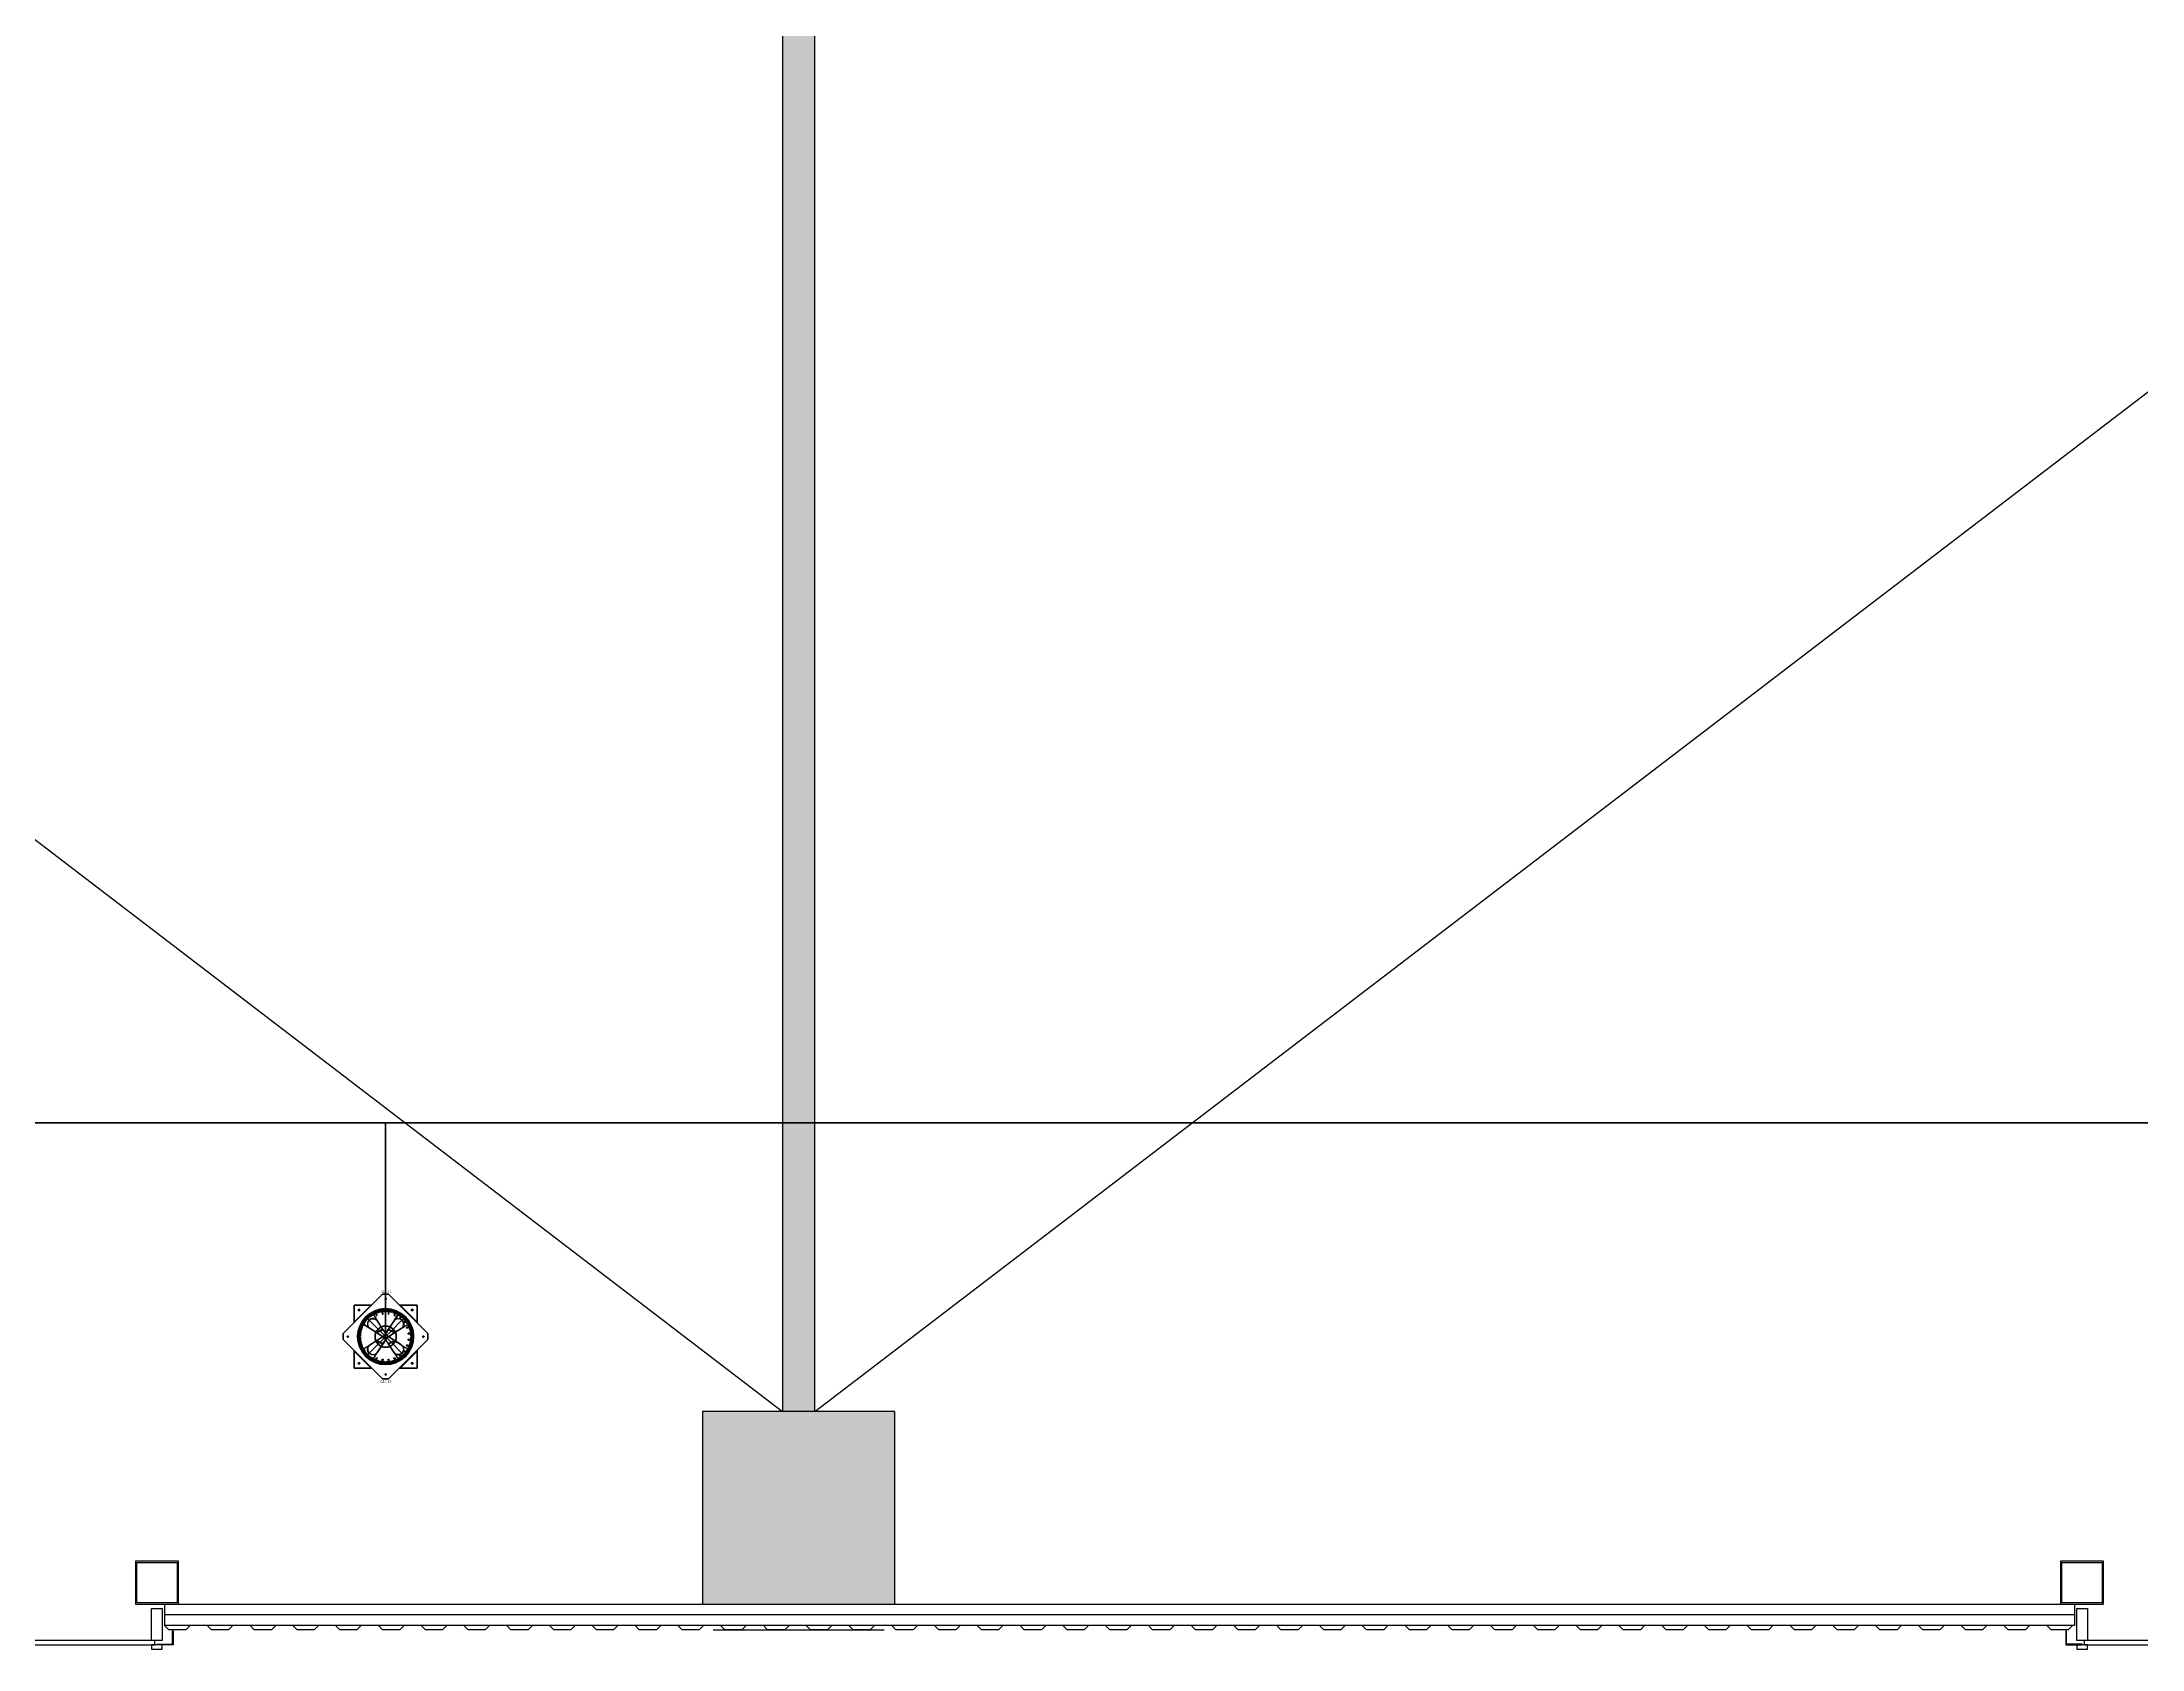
# Model space of a CAD drawing. Header units: centimetres. Extents: x 28733 to 98303, y -2883 to 8555.
# Drawn here: x 94287 to 95269, y 1498 to 2249 of the extents above; entities that cross this region are included whole.
import ezdxf
from ezdxf.enums import TextEntityAlignment as Align

# ---------------------------------------------------------------- set-up
doc = ezdxf.new("R2010")
doc.units = ezdxf.units.CM
doc.header["$LTSCALE"] = 100
for name, color, linetype in [('A-ELEV-03', 251, 'Continuous'), ('A-ELEV-04', 250, 'Continuous'), ('A-GLAZ-FRME', 12, 'Continuous'), ('A-GLAZ-FULL', 130, 'Continuous'), ('A-WALL', 134, 'Continuous'), ('A-WALL-HTCH', 8, 'Continuous'), ('A-WALL-INSL', 249, 'Continuous'), ('A-WALL-SNWPNL', 200, 'Continuous'), ('A-WALL-STEL', 202, 'Continuous'), ('GEB-KONTUR-A', 5, 'Continuous'), ('S-CONC', 5, 'Continuous'), ('S-HTCH', 8, 'Continuous'), ('S-STEL', 3, 'Continuous')]:
    doc.layers.add(name, color=color, linetype=linetype)
doc.layers.add('Arbeitspunkt(DIN)', color=7, linetype='Continuous', lineweight=25)
for name, color, linetype, lineweight, true_color in [('GEB-ART-NR', 1, 'Continuous', 18, 0xff0000), ('GEB-BEZUG', 2, 'Continuous', 50, 0xffff00), ('GEB-TEXT', 5, 'Continuous', 18, 0x0000ff)]:
    doc.layers.add(name, color=color, linetype=linetype, lineweight=lineweight, true_color=true_color)
doc.styles.get("Standard").update_dxf_attribs({"font": 'act_simplex.shx', "width": 0.8, "height": 18})
doc.linetypes.add('BATTING', pattern='A,0.00254,-2.54,[134,ltypeshp.shx,S=2.54,R=0,X=-2.54,Y=0],-5.08,[134,ltypeshp.shx,S=2.54,R=180,X=2.54,Y=0],-2.54', length=10.16254)

# ---------------------------------------------------------------- blocks, each defined once
blk = doc.blocks.new('*U65')
at = {"layer": 'A-WALL-SNWPNL'}
blk.add_lwpolyline([(50, 1), (42, 1), (40, -1), (32, -1), (30, 1), (22, 1), (20, -1), (12, -1), (10, 1), (2, 1), (0, -1), (-8, -1), (-10, 1), (-18, 1), (-20, -1), (-28, -1), (-30, 1), (-38, 1), (-40, -1), (-48, -1), (-50, 1)], dxfattribs=at)
blk = doc.blocks.new('*U66')
at = {"layer": 'A-WALL-STEL', "color": 0, "linetype": 'ByBlock', "lineweight": -2, "transparency": 16777216}
for p in [(0, 0), (100, 0), (200, 0), (300, 0), (400, 0), (500, 0), (600, 0), (700, 0)]:
    blk.add_blockref('*U65', p, dxfattribs=at)
blk = doc.blocks.new('Einfügepunkt')
at = {"layer": 'GEB-BEZUG'}
for p, q in [((-0.7, -0.7), (0.7, 0.7)), ((-0.7, 0.7), (0.7, -0.7))]:
    blk.add_line(p, q, dxfattribs=at)
blk = doc.blocks.new('098')
at = {"layer": 'Arbeitspunkt(DIN)', "ltscale": 25}
for q in [(-2.5, 0), (0, 2.5), (2.5, 0), (0, -2.5)]:
    blk.add_line((0, 0), q, dxfattribs=at)
at = {"layer": 'GEB-KONTUR-A', "ltscale": 25}
for p, q in [((-14.1, 198), (-198, 14.1)), ((-14.1, 198), (14.1, 198)), ((198, 14.1), (14.1, 198)), ((-147.5, 67.5), (-67.5, 147.5)), ((-147.5, 147.5), (-147.5, 67.5)), ((-67.5, 147.5), (-147.5, 147.5)), ((-64.6, 147.5), (-67.5, 147.5)), ((-65.4, 113.3), (-66.1, 110.8)), ((-66.1, 110.8), (-61.7, 103.3)), ((-65.4, 113.3), (-61.1, 105.8)), ((-62.9, 112.6), (-65.4, 113.3)), ((-62.9, 112.6), (-58.6, 105.1)), ((-61.7, 103.3), (-61.1, 105.8)), ((-60.6, 101.3), (-61.7, 103.3)), ((-61.1, 105.8), (-58.6, 105.1)), ((-58.6, 105.1), (-57.4, 103.1)), ((-57.4, 103.1), (-40.7, 77.2)), ((-46.8, 108.3), (-42.4, 97.6)), ((-39, 99), (-43.5, 109.7)), ((-42.4, 97.6), (-39, 99)), ((-33.9, 126.3), (-35.1, 124.1)), ((-35.1, 124.1), (-33.2, 117)), ((-31.6, 125.1), (-33.9, 126.3)), ((-33.9, 126.3), (-31.9, 119.2)), ((-33.2, 117), (-31.9, 119.2)), ((-32.3, 113.5), (-33.2, 117)), ((-31.9, 119.2), (-29.7, 117.9)), ((-31.6, 125.1), (-29.7, 117.9)), ((-29.7, 117.9), (-28.8, 114.4)), ((-17.2, 116.7), (-15.7, 105.2)), ((-15.7, 105.2), (-12.1, 105.7)), ((-12.1, 105.7), (-13.6, 117.2)), ((0, 130.8), (-1.8, 129)), ((-1.8, 129), (-1.8, 121.6)), ((-1.8, 121.6), (0, 123.4)), ((-1.8, 118), (-1.8, 121.6)), ((1.8, 129), (0, 130.8)), ((0, 130.8), (0, 123.4)), ((0, 123.4), (1.8, 121.6)), ((1.8, 129), (1.8, 121.6)), ((1.8, 121.6), (1.8, 118)), ((13.6, 117.2), (12.1, 105.7)), ((12.1, 105.7), (15.7, 105.2)), ((15.7, 105.2), (17.2, 116.7)), ((28.8, 114.4), (29.7, 117.9)), ((31.6, 125.1), (29.7, 117.9)), ((29.7, 117.9), (31.9, 119.2)), ((33.9, 126.3), (31.6, 125.1)), ((33.9, 126.3), (31.9, 119.2)), ((31.9, 119.2), (33.2, 117)), ((33.2, 117), (32.3, 113.5)), ((35.1, 124.1), (33.2, 117)), ((35.1, 124.1), (33.9, 126.3)), ((43.5, 109.7), (39, 99)), ((39, 99), (42.4, 97.6)), ((42.4, 97.6), (46.8, 108.3)), ((57.4, 103.1), (59.2, 106.2)), ((62.9, 112.6), (59.2, 106.2)), ((59.2, 106.2), (61.7, 106.9)), ((62.4, 104.4), (60.6, 101.3)), ((65.4, 113.3), (61.7, 106.9)), ((61.7, 106.9), (62.4, 104.4)), ((66.1, 110.8), (62.4, 104.4)), ((65.4, 113.3), (62.9, 112.6)), ((67.5, 147.5), (64.6, 147.5)), ((66.1, 110.8), (65.4, 113.3)), ((67.5, 147.5), (147.5, 67.5)), ((147.5, 147.5), (67.5, 147.5)), ((147.5, 67.5), (147.5, 147.5)), ((-198, -14.1), (-198, 14.1)), ((-147.5, 67.5), (-147.5, 64.6)), ((-129, 1.8), (-130.8, 0)), ((-130.8, 0), (-123.4, 0)), ((-130.8, 0), (-129, -1.8)), ((-129, 1.8), (-121.6, 1.8)), ((-124.1, 35.1), (-126.3, 33.9)), ((-126.3, 33.9), (-119.2, 31.9)), ((-126.3, 33.9), (-125.1, 31.6)), ((-125.1, 31.6), (-117.9, 29.7)), ((-124.1, 35.1), (-117, 33.2)), ((-121.6, 1.8), (-123.4, 0)), ((-123.4, 0), (-121.6, -1.8)), ((-118, 1.8), (-121.6, 1.8)), ((-117.5, 10.6), (-119.5, 10.6)), ((-117, 33.2), (-119.2, 31.9)), ((-119.2, 31.9), (-117.9, 29.7)), ((-117, 15), (-119.1, 15)), ((-117.9, 29.7), (-114.4, 28.8)), ((-117.9, 22.2), (-115.9, 22.2)), ((-113.5, 32.3), (-117, 33.2)), ((-110.8, 66.1), (-113.3, 65.4)), ((-113.3, 65.4), (-105.8, 61.1)), ((-113.3, 65.4), (-112.6, 62.9)), ((-112.6, 62.9), (-105.2, 58.6)), ((-110.8, 66.1), (-103.3, 61.7)), ((-105.8, 61.1), (-103.3, 61.7)), ((-105.4, 59.7), (-105.8, 61.1)), ((-102.7, 58.1), (-105.4, 59.7)), ((-105.4, 59.7), (-105.2, 58.6)), ((-105.2, 58.6), (-103.1, 57.4)), ((-103.3, 61.7), (-101.3, 60.6)), ((-103.1, 57.4), (-102.7, 58.1)), ((-103.1, 57.4), (-77.2, 40.7)), ((-79.3, 43), (-102.7, 58.1)), ((-89.9, 92.5), (-92.5, 92.5)), ((-92.5, 92.5), (-86.2, 86.2)), ((-92.5, 92.5), (-92.5, 89.9)), ((-92.5, 89.9), (-86.2, 83.7)), ((-89.9, 92.5), (-83.7, 86.2)), ((-86.2, 86.2), (-83.7, 86.2)), ((-86.2, 86.2), (-77.4, 77.4)), ((-86.2, 83.7), (-86.2, 86.2)), ((-84.7, 82.2), (-86.2, 83.7)), ((-83.7, 86.2), (-82.2, 84.7)), ((-72.9, 37.9), (-77.2, 40.7)), ((-76.5, 76.5), (-27.4, 27.4)), ((-72.9, 37.9), (-43.4, 18.8)), ((-42.7, 19.3), (-72.5, 38.6)), ((-43.4, 18.8), (-42.7, 19.3)), ((-43.4, 18.8), (-41.6, 17.6)), ((-42, 18.7), (-43.4, 18.8)), ((-27.4, 27.4), (-42.7, 19.3)), ((-42.7, 19.3), (-42, 18.7)), ((-42, 18.7), (-26.8, 26.8)), ((-41.6, 17.6), (-41.5, 18.4)), ((-40.7, 18), (-41.6, 17.6)), ((-41.6, 17.6), (-5.7, -5.7)), ((-26.4, 26.4), (-41.5, 18.4)), ((-41.5, 18.4), (-40.7, 18)), ((-40.7, 77.2), (-37.9, 72.9)), ((-40.7, 18), (-25.8, 25.8)), ((-5.1, -5.1), (-40.7, 18)), ((-38.6, 72.5), (-14, 34.5)), ((-13.3, 34.9), (-37.9, 72.9)), ((-14, 34.5), (-27.4, 27.4)), ((-27.4, 27.4), (-26.8, 26.8)), ((-27.4, 27.4), (-27.4, 27.4)), ((-26.8, 26.8), (-13.5, 33.8)), ((-13.3, 33.4), (-26.4, 26.4)), ((-26.4, 26.4), (-25.8, 25.8)), ((-25.8, 25.8), (-12.8, 32.7)), ((-25.8, 25.8), (-25.8, 25.8)), ((-25.8, 25.8), (0, 0)), ((-14, 34.5), (-13.3, 34.9)), ((-13.5, 33.8), (-14, 34.5)), ((-13.3, 34.9), (-13.5, 33.8)), ((-12.1, 33.1), (-13.3, 34.9)), ((-13.3, 33.4), (-12.1, 33.1)), ((-12.8, 32.7), (-13.3, 33.4)), ((-12.1, 33.1), (-12.8, 32.7)), ((-12.8, 32.7), (5.1, 5.1)), ((5.7, 5.7), (-12.1, 33.1)), ((0, 0), (-5.1, -5.1)), ((5.1, 5.1), (0, 0)), ((0, 0), (25.8, -25.8)), ((5.7, 5.7), (5.1, 5.1)), ((5.1, 5.1), (40.7, -18)), ((41.6, -17.6), (5.7, 5.7)), ((70.4, 94.7), (63.3, 85.5)), ((63.3, 85.5), (66.2, 83.3)), ((66.2, 83.3), (73.3, 92.5)), ((82.2, 84.7), (84.7, 87.3)), ((92.5, 73.3), (83.3, 66.2)), ((83.3, 66.2), (85.5, 63.3)), ((89.9, 92.5), (84.7, 87.3)), ((84.7, 87.3), (87.3, 87.3)), ((87.3, 84.7), (84.7, 82.2)), ((85.5, 63.3), (94.7, 70.4)), ((92.5, 92.5), (87.3, 87.3)), ((92.5, 89.9), (87.3, 84.7)), ((87.3, 87.3), (87.3, 84.7)), ((92.5, 92.5), (89.9, 92.5)), ((92.5, 89.9), (92.5, 92.5)), ((108.3, 46.8), (97.6, 42.4)), ((97.6, 42.4), (99, 39)), ((99, 39), (109.7, 43.5)), ((101.3, 60.6), (104.4, 62.4)), ((106.2, 59.2), (103.1, 57.4)), ((110.8, 66.1), (104.4, 62.4)), ((104.4, 62.4), (106.9, 61.7)), ((116.7, 17.2), (105.2, 15.7)), ((105.2, 15.7), (105.7, 12.1)), ((105.7, 12.1), (117.2, 13.6)), ((112.6, 62.9), (106.2, 59.2)), ((106.9, 61.7), (106.2, 59.2)), ((113.3, 65.4), (106.9, 61.7)), ((113.3, 65.4), (110.8, 66.1)), ((112.6, 62.9), (113.3, 65.4)), ((113.5, 32.3), (117, 33.2)), ((117.9, 29.7), (114.4, 28.8)), ((115.9, 22.2), (117.9, 22.2)), ((124.1, 35.1), (117, 33.2)), ((117, 33.2), (119.2, 31.9)), ((117, 15), (119.1, 15)), ((119.5, 10.6), (117.5, 10.6)), ((119.2, 31.9), (117.9, 29.7)), ((125.1, 31.6), (117.9, 29.7)), ((118, 1.8), (121.6, 1.8)), ((126.3, 33.9), (119.2, 31.9)), ((129, 1.8), (121.6, 1.8)), ((121.6, 1.8), (123.4, 0)), ((123.4, 0), (121.6, -1.8)), ((130.8, 0), (123.4, 0)), ((126.3, 33.9), (124.1, 35.1)), ((125.1, 31.6), (126.3, 33.9)), ((130.8, 0), (129, 1.8)), ((129, -1.8), (130.8, 0)), ((147.5, 64.6), (147.5, 67.5)), ((198, 14.1), (198, -14.1)), ((-198, -14.1), (-14.1, -198)), ((-147.5, -64.6), (-147.5, -67.5)), ((-67.5, -147.5), (-147.5, -67.5)), ((-147.5, -67.5), (-147.5, -147.5)), ((-129, -1.8), (-121.6, -1.8)), ((-125.1, -31.6), (-126.3, -33.9)), ((-126.3, -33.9), (-119.2, -31.9)), ((-126.3, -33.9), (-124.1, -35.1)), ((-125.1, -31.6), (-117.9, -29.7)), ((-124.1, -35.1), (-117, -33.2)), ((-121.6, -1.8), (-118, -1.8)), ((-119.5, -10.6), (-117.5, -10.6)), ((-117.9, -29.7), (-119.2, -31.9)), ((-119.2, -31.9), (-117, -33.2)), ((-117, -15), (-119.1, -15)), ((-115.9, -22.2), (-117.9, -22.2)), ((-114.4, -28.8), (-117.9, -29.7)), ((-117, -33.2), (-113.5, -32.3)), ((-113.3, -65.4), (-106.9, -61.7)), ((-112.6, -62.9), (-113.3, -65.4)), ((-113.3, -65.4), (-110.8, -66.1)), ((-112.6, -62.9), (-106.2, -59.2)), ((-110.8, -66.1), (-104.4, -62.4)), ((-106.2, -59.2), (-106.9, -61.7)), ((-106.9, -61.7), (-104.4, -62.4)), ((-103.1, -57.4), (-106.2, -59.2)), ((-104.4, -62.4), (-101.3, -60.6)), ((-92.5, -89.9), (-87.3, -84.7)), ((-92.5, -92.5), (-87.3, -87.3)), ((-92.5, -89.9), (-92.5, -92.5)), ((-92.5, -92.5), (-89.9, -92.5)), ((-89.9, -92.5), (-84.7, -87.3)), ((-84.7, -82.2), (-87.3, -84.7)), ((-87.3, -84.7), (-87.3, -87.3)), ((-87.3, -87.3), (-84.7, -87.3)), ((-84.7, -87.3), (-82.2, -84.7)), ((-5.7, -5.7), (-5.1, -5.1)), ((-5.7, -5.7), (12.1, -33.1)), ((12.8, -32.7), (-5.1, -5.1)), ((12.1, -33.1), (12.8, -32.7)), ((12.1, -33.1), (13.3, -34.9)), ((13.3, -33.4), (12.1, -33.1)), ((25.8, -25.8), (12.8, -32.7)), ((12.8, -32.7), (13.3, -33.4)), ((13.3, -33.4), (26.4, -26.4)), ((13.3, -34.9), (13.5, -33.8)), ((14, -34.5), (13.3, -34.9)), ((13.3, -34.9), (37.9, -72.9)), ((26.8, -26.8), (13.5, -33.8)), ((13.5, -33.8), (14, -34.5)), ((14, -34.5), (27.4, -27.4)), ((38.6, -72.5), (14, -34.5)), ((14.1, -198), (198, -14.1)), ((40.7, -18), (25.8, -25.8)), ((25.8, -25.8), (25.8, -25.8)), ((25.8, -25.8), (26.4, -26.4)), ((26.4, -26.4), (41.5, -18.4)), ((42, -18.7), (26.8, -26.8)), ((26.8, -26.8), (27.4, -27.4)), ((27.4, -27.4), (42.7, -19.3)), ((27.4, -27.4), (27.4, -27.4)), ((27.4, -27.4), (76.5, -76.5)), ((40.7, -77.2), (37.9, -72.9)), ((40.7, -18), (41.6, -17.6)), ((41.5, -18.4), (40.7, -18)), ((40.7, -77.2), (57.4, -103.1)), ((41.6, -17.6), (41.5, -18.4)), ((43.4, -18.8), (41.6, -17.6)), ((42, -18.7), (43.4, -18.8)), ((42.7, -19.3), (42, -18.7)), ((43.4, -18.8), (42.7, -19.3)), ((42.7, -19.3), (72.5, -38.6)), ((58.1, -102.7), (43, -79.3)), ((72.9, -37.9), (43.4, -18.8)), ((147.5, -67.5), (67.5, -147.5)), ((72.9, -37.9), (77.2, -40.7)), ((77.2, -40.7), (103.1, -57.4)), ((77.4, -77.4), (86.2, -86.2)), ((83.7, -86.2), (82.2, -84.7)), ((86.2, -86.2), (83.7, -86.2)), ((89.9, -92.5), (83.7, -86.2)), ((84.7, -82.2), (86.2, -83.7)), ((86.2, -83.7), (86.2, -86.2)), ((92.5, -89.9), (86.2, -83.7)), ((92.5, -92.5), (86.2, -86.2)), ((89.9, -92.5), (92.5, -92.5)), ((92.5, -92.5), (92.5, -89.9)), ((99, -39), (97.6, -42.4)), ((97.6, -42.4), (108.3, -46.8)), ((109.7, -43.5), (99, -39)), ((103.3, -61.7), (101.3, -60.6)), ((103.1, -57.4), (105.1, -58.6)), ((105.8, -61.1), (103.3, -61.7)), ((110.8, -66.1), (103.3, -61.7)), ((105.1, -58.6), (105.8, -61.1)), ((112.6, -62.9), (105.1, -58.6)), ((105.7, -12.1), (105.2, -15.7)), ((105.2, -15.7), (116.7, -17.2)), ((117.2, -13.6), (105.7, -12.1)), ((113.3, -65.4), (105.8, -61.1)), ((110.8, -66.1), (113.3, -65.4)), ((113.3, -65.4), (112.6, -62.9)), ((117, -33.2), (113.5, -32.3)), ((114.4, -28.8), (117.9, -29.7)), ((117.9, -22.2), (115.9, -22.2)), ((117, -15), (119.1, -15)), ((119.2, -31.9), (117, -33.2)), ((124.1, -35.1), (117, -33.2)), ((117.5, -10.6), (119.5, -10.6)), ((125.1, -31.6), (117.9, -29.7)), ((117.9, -29.7), (119.2, -31.9)), ((121.6, -1.8), (118, -1.8)), ((126.3, -33.9), (119.2, -31.9)), ((129, -1.8), (121.6, -1.8)), ((124.1, -35.1), (126.3, -33.9)), ((126.3, -33.9), (125.1, -31.6)), ((147.5, -67.5), (147.5, -64.6)), ((147.5, -147.5), (147.5, -67.5)), ((-147.5, -147.5), (-67.5, -147.5)), ((-67.5, -147.5), (-64.6, -147.5)), ((-66.1, -110.8), (-62.4, -104.4)), ((-66.1, -110.8), (-65.4, -113.3)), ((-65.4, -113.3), (-61.7, -106.9)), ((-65.4, -113.3), (-62.9, -112.6)), ((-62.9, -112.6), (-59.2, -106.2)), ((-60.6, -101.3), (-62.4, -104.4)), ((-62.4, -104.4), (-61.7, -106.9)), ((-61.7, -106.9), (-59.2, -106.2)), ((-59.2, -106.2), (-57.4, -103.1)), ((-35.1, -124.1), (-33.2, -117)), ((-35.1, -124.1), (-33.9, -126.3)), ((-33.9, -126.3), (-31.9, -119.2)), ((-33.9, -126.3), (-31.6, -125.1)), ((-32.3, -113.5), (-33.2, -117)), ((-33.2, -117), (-31.9, -119.2)), ((-31.9, -119.2), (-29.7, -117.9)), ((-31.6, -125.1), (-29.7, -117.9)), ((-29.7, -117.9), (-28.8, -114.4)), ((-1.8, -118), (-1.8, -121.6)), ((-1.8, -121.6), (0, -123.4)), ((-1.8, -129), (-1.8, -121.6)), ((-1.8, -129), (0, -130.8)), ((0, -123.4), (1.8, -121.6)), ((0, -130.8), (0, -123.4)), ((0, -130.8), (1.8, -129)), ((1.8, -121.6), (1.8, -118)), ((1.8, -129), (1.8, -121.6)), ((28.8, -114.4), (29.7, -117.9)), ((29.7, -117.9), (31.9, -119.2)), ((31.6, -125.1), (29.7, -117.9)), ((31.6, -125.1), (33.9, -126.3)), ((31.9, -119.2), (33.2, -117)), ((33.9, -126.3), (31.9, -119.2)), ((33.2, -117), (32.3, -113.5)), ((35.1, -124.1), (33.2, -117)), ((33.9, -126.3), (35.1, -124.1)), ((58.1, -102.7), (57.4, -103.1)), ((57.4, -103.1), (58.6, -105.2)), ((59.7, -105.4), (58.1, -102.7)), ((58.6, -105.2), (59.7, -105.4)), ((62.9, -112.6), (58.6, -105.2)), ((61.1, -105.8), (59.7, -105.4)), ((60.6, -101.3), (61.7, -103.3)), ((61.7, -103.3), (61.1, -105.8)), ((65.4, -113.3), (61.1, -105.8)), ((66.1, -110.8), (61.7, -103.3)), ((62.9, -112.6), (65.4, -113.3)), ((64.6, -147.5), (67.5, -147.5)), ((65.4, -113.3), (66.1, -110.8)), ((67.5, -147.5), (147.5, -147.5)), ((14.1, -198), (-14.1, -198))]:
    blk.add_line(p, q, dxfattribs=at)
for centre, radius in [((0, 0), 131), ((-124.5, 124.5), 4), ((0, 176.8), 3), ((124.5, 124.5), 4), ((-176.8, 0), 3), ((176.8, 0), 3), ((-124.5, -124.5), 4), ((0, -176.8), 3), ((124.5, -124.5), 4)]:
    blk.add_circle(centre, radius, dxfattribs=at)
for centre, radius, start, end in [((0, 0), 129, 120.80073, 134.19927), ((0, 0), 126, 120.81981, 134.18019), ((0, 0), 121, 120.85388, 134.14612), ((0, 0), 120, 120.86071, 134.13929), ((0, 0), 118, 120.8753, 134.1247), ((0, 0), 129, 105.80073, 119.19927), ((0, 0), 126, 105.81981, 119.18019), ((0, 0), 121, 105.85388, 119.14612), ((0, 0), 120, 105.86071, 119.13929), ((0, 0), 118, 105.8753, 119.1247), ((0, 0), 118, 111.62475, 113.37525), ((0, 0), 129, 90.80073, 104.19927), ((0, 0), 126, 90.81981, 104.18019), ((0, 0), 121, 90.85388, 104.14612), ((0, 0), 120, 90.86071, 104.13929), ((0, 0), 118, 90.8753, 104.1247), ((0, 0), 118, 96.62475, 98.37525), ((0, 0), 129, 75.80073, 89.19927), ((0, 0), 126, 75.81981, 89.18019), ((0, 0), 121, 75.85388, 89.14612), ((0, 0), 120, 75.86071, 89.13929), ((0, 0), 118, 75.8753, 89.1247), ((0, 0), 118, 81.62475, 83.37525), ((0, 0), 118, 60.8753, 74.1247), ((0, 0), 120, 60.86071, 74.13929), ((0, 0), 121, 60.85388, 74.14612), ((0, 0), 126, 60.81981, 74.18019), ((0, 0), 129, 60.80073, 74.19927), ((0, 0), 118, 66.62475, 68.37525), ((0, 0), 118, 45.8753, 59.1247), ((0, 0), 120, 45.86071, 59.13929), ((0, 0), 121, 45.85388, 59.14612), ((0, 0), 126, 45.81981, 59.18019), ((0, 0), 129, 45.80073, 59.19927), ((0, 0), 129, 165.80073, 179.19927), ((0, 0), 126, 165.81981, 179.18019), ((0, 0), 129, 150.80073, 164.19927), ((0, 0), 126, 150.81981, 164.18019), ((0, 0), 121, 165.85388, 179.14612), ((0, 0), 120, 174.931, 179.13929), ((0, 0), 120, 169.33067, 172.81924), ((0, 0), 118, 165.8753, 179.1247), ((0, 0), 120, 165.86071, 169.33067), ((0, 0), 121, 150.85388, 164.14612), ((0, 0), 120, 150.86071, 164.13929), ((0, 0), 118, 150.8753, 164.1247), ((0, 0), 129, 135.80073, 149.19927), ((0, 0), 126, 135.81981, 149.18019), ((0, 0), 121, 135.85388, 149.14612), ((0, 0), 120, 135.86071, 149.13929), ((0, 0), 118, 135.8753, 149.1247), ((-59.2, 59.2), 25.8, 135, 218.82107), ((-59.2, 59.2), 25.8, 218.82107, 225.78074), ((-59.2, 59.2), 25.8, 44.21926, 135), ((0, 0), 118, 51.62475, 53.37525), ((0, 0), 118, 30.8753, 44.1247), ((0, 0), 120, 30.86071, 44.13929), ((0, 0), 121, 30.85388, 44.14612), ((0, 0), 126, 30.81981, 44.18019), ((0, 0), 129, 30.80073, 44.19927), ((0, 0), 118, 36.62475, 38.37525), ((0, 0), 118, 15.8753, 29.1247), ((0, 0), 120, 15.86071, 29.13929), ((0, 0), 121, 15.85388, 29.14612), ((0, 0), 118, 21.62475, 23.37525), ((0, 0), 126, 15.81981, 29.18019), ((0, 0), 129, 15.80073, 29.19927), ((0, 0), 118, 0.8753, 14.1247), ((0, 0), 120, 10.66933, 14.13929), ((0, 0), 118, 6.62475, 8.37525), ((0, 0), 121, 0.85388, 14.14612), ((0, 0), 120, 7.18076, 10.66933), ((0, 0), 120, 0.86071, 5.069), ((0, 0), 126, 0.81981, 14.18019), ((0, 0), 129, 0.80073, 14.19927), ((0, 0), 129, 180.80073, 194.19927), ((0, 0), 126, 180.81981, 194.18019), ((0, 0), 129, 195.80073, 209.19927), ((0, 0), 126, 195.81981, 209.18019), ((0, 0), 121, 180.85388, 194.14612), ((0, 0), 120, 180.86071, 185.069), ((0, 0), 120, 187.18076, 190.66933), ((0, 0), 118, 180.8753, 194.1247), ((0, 0), 120, 190.66933, 194.13929), ((0, 0), 121, 195.85388, 209.14612), ((0, 0), 120, 195.86071, 209.13929), ((0, 0), 118, 195.8753, 209.1247), ((0, 0), 129, 210.80073, 224.19927), ((0, 0), 126, 210.81981, 224.18019), ((0, 0), 121, 210.85388, 224.14612), ((0, 0), 120, 210.86071, 224.13929), ((0, 0), 118, 210.8753, 224.1247), ((0, 0), 129, 225.80073, 239.19927), ((0, 0), 126, 225.81981, 239.18019), ((0, 0), 121, 225.85388, 239.14612), ((0, 0), 120, 225.86071, 239.13929), ((0, 0), 118, 225.8753, 239.1247), ((59.2, -59.2), 25.8, 224.21926, 231.17893), ((59.2, -59.2), 25.8, 231.17893, 315), ((0, 0), 118, 300.8753, 314.1247), ((0, 0), 120, 300.86071, 314.13929), ((0, 0), 121, 300.85388, 314.14612), ((0, 0), 126, 300.81981, 314.18019), ((0, 0), 129, 300.80073, 314.19927), ((59.2, -59.2), 25.8, 315, 45.78074), ((0, 0), 118, 315.8753, 329.1247), ((0, 0), 120, 315.86071, 329.13929), ((0, 0), 121, 315.85388, 329.14612), ((0, 0), 126, 315.81981, 329.18019), ((0, 0), 129, 315.80073, 329.19927), ((0, 0), 118, 330.8753, 344.1247), ((0, 0), 120, 330.86071, 344.13929), ((0, 0), 121, 330.85388, 344.14612), ((0, 0), 118, 336.62475, 338.37525), ((0, 0), 126, 330.81981, 344.18019), ((0, 0), 129, 330.80073, 344.19927), ((0, 0), 118, 345.8753, 359.1247), ((0, 0), 120, 345.86071, 349.33067), ((0, 0), 118, 351.62475, 353.37525), ((0, 0), 121, 345.85388, 359.14612), ((0, 0), 120, 349.33067, 352.81924), ((0, 0), 120, 354.931, 359.13929), ((0, 0), 126, 345.81981, 359.18019), ((0, 0), 129, 345.80073, 359.19927), ((0, 0), 129, 240.80073, 254.19927), ((0, 0), 126, 240.81981, 254.18019), ((0, 0), 121, 240.85388, 254.14612), ((0, 0), 120, 240.86071, 254.13929), ((0, 0), 118, 240.8753, 254.1247), ((0, 0), 129, 255.80073, 269.19927), ((0, 0), 126, 255.81981, 269.18019), ((0, 0), 121, 255.85388, 269.14612), ((0, 0), 120, 255.86071, 269.13929), ((0, 0), 118, 255.8753, 269.1247), ((0, 0), 118, 270.8753, 284.1247), ((0, 0), 120, 270.86071, 284.13929), ((0, 0), 121, 270.85388, 284.14612), ((0, 0), 126, 270.81981, 284.18019), ((0, 0), 129, 270.80073, 284.19927), ((0, 0), 118, 285.8753, 299.1247), ((0, 0), 120, 285.86071, 299.13929), ((0, 0), 121, 285.85388, 299.14612), ((0, 0), 126, 285.81981, 299.18019), ((0, 0), 129, 285.80073, 299.19927)]:
    blk.add_arc(centre, radius, start, end, dxfattribs=at)
for points, knots in [([(-77.1, 77.1), (-78, 76.2), (-78.8, 75.2), (-81.7, 71.2), (-83.3, 67.7), (-84.5, 61.6), (-84.6, 59), (-84.3, 56.5), (-84.1, 54), (-83.4, 51.5), (-81.7, 47.5), (-80.8, 45.8), (-78.6, 42.8), (-77.3, 41.4), (-75, 39.3), (-74, 38.6), (-72.9, 37.9)], [-0.783062, -0.783062, -0.783062, -0.783062, -0.634163, -0.634163, -0.192454, -0.192454, 0.106051, 0.106051, 0.106051, 0.404556, 0.404556, 0.625445, 0.625445, 0.846335, 0.846335, 0.994853, 0.994853, 0.994853, 0.994853]), ([(-72.5, 38.6), (-73.5, 39.3), (-74.5, 40), (-76.8, 42), (-78, 43.4), (-80.1, 46.3), (-81, 47.9), (-82.7, 51.8), (-83.3, 54.2), (-83.5, 56.6), (-83.8, 59), (-83.7, 61.5), (-82.5, 67.4), (-81, 70.8), (-78.2, 74.7), (-77.4, 75.6), (-76.5, 76.5)], [-0.994853, -0.994853, -0.994853, -0.994853, -0.846335, -0.846335, -0.625445, -0.625445, -0.404556, -0.404556, -0.106051, -0.106051, -0.106051, 0.192454, 0.192454, 0.634163, 0.634163, 0.784802, 0.784802, 0.784802, 0.784802]), ([(-37.9, 72.9), (-38.6, 74), (-39.3, 75), (-42.7, 78.7), (-45.8, 81), (-51.5, 83.4), (-54, 84.1), (-56.5, 84.3), (-59, 84.6), (-61.6, 84.5), (-65.9, 83.7), (-67.7, 83.1), (-71.1, 81.6), (-72.7, 80.6), (-75.2, 78.8), (-76.2, 78), (-77.1, 77.1)], [-4.136446, -4.136446, -4.136446, -4.136446, -3.987927, -3.987927, -3.546149, -3.546149, -3.247644, -3.247644, -3.247644, -2.949139, -2.949139, -2.728284, -2.728284, -2.50743, -2.50743, -2.358531, -2.358531, -2.358531, -2.358531]), ([(-77.1, 77.1), (-77, 77), (-76.9, 76.9), (-76.7, 76.7), (-76.6, 76.6), (-76.5, 76.5)], [0, 0, 0, 0, 0.0580714, 0.0580714, 0.1161431, 0.1161431, 0.1161431, 0.1161431]), ([(-76.5, 76.5), (-75.6, 77.4), (-74.7, 78.2), (-72.2, 80), (-70.7, 80.9), (-67.4, 82.3), (-65.6, 82.9), (-61.5, 83.7), (-59, 83.8), (-56.6, 83.5), (-54.2, 83.3), (-51.8, 82.7), (-46.2, 80.3), (-43.2, 78.1), (-40, 74.5), (-39.3, 73.5), (-38.6, 72.5)], [2.356791, 2.356791, 2.356791, 2.356791, 2.50743, 2.50743, 2.728284, 2.728284, 2.949139, 2.949139, 3.247644, 3.247644, 3.247644, 3.546149, 3.546149, 3.987927, 3.987927, 4.136446, 4.136446, 4.136446, 4.136446]), ([(-72.9, 37.9), (-72.9, 37.9), (-72.9, 37.9), (-72.9, 37.9), (-72.9, 37.9), (-72.9, 37.9)], [0.994853329, 0.994853329, 0.994853329, 0.994853329, 0.995833954, 0.995833954, 0.996814579, 0.996814579, 0.996814579, 0.996814579]), ([(-72.5, 38.6), (-72.5, 38.6), (-72.5, 38.6), (-72.5, 38.6), (-72.5, 38.6), (-72.5, 38.6)], [-0.996814579, -0.996814579, -0.996814579, -0.996814579, -0.995833954, -0.995833954, -0.994853329, -0.994853329, -0.994853329, -0.994853329]), ([(37.9, -72.9), (38.6, -74), (39.3, -75), (42.7, -78.7), (45.8, -81), (51.5, -83.4), (54, -84.1), (56.5, -84.3), (59, -84.6), (61.6, -84.5), (65.9, -83.7), (67.7, -83.1), (71.1, -81.6), (72.7, -80.6), (75.2, -78.8), (76.2, -78), (77.1, -77.1)], [-4.136446, -4.136446, -4.136446, -4.136446, -3.987927, -3.987927, -3.546149, -3.546149, -3.247644, -3.247644, -3.247644, -2.949139, -2.949139, -2.728284, -2.728284, -2.50743, -2.50743, -2.358531, -2.358531, -2.358531, -2.358531]), ([(76.5, -76.5), (75.6, -77.4), (74.7, -78.2), (72.2, -80), (70.7, -80.9), (67.4, -82.3), (65.6, -82.9), (61.5, -83.7), (59, -83.8), (56.6, -83.5), (54.2, -83.3), (51.8, -82.7), (46.2, -80.3), (43.2, -78.1), (40, -74.5), (39.3, -73.5), (38.6, -72.5)], [2.356791, 2.356791, 2.356791, 2.356791, 2.50743, 2.50743, 2.728284, 2.728284, 2.949139, 2.949139, 3.247644, 3.247644, 3.247644, 3.546149, 3.546149, 3.987927, 3.987927, 4.136446, 4.136446, 4.136446, 4.136446]), ([(72.5, -38.6), (73.5, -39.3), (74.5, -40), (76.8, -42), (78, -43.4), (80.1, -46.3), (81, -47.9), (82.7, -51.8), (83.3, -54.2), (83.5, -56.6), (83.8, -59), (83.7, -61.5), (82.5, -67.4), (81, -70.8), (78.2, -74.7), (77.4, -75.6), (76.5, -76.5)], [-0.994853, -0.994853, -0.994853, -0.994853, -0.846335, -0.846335, -0.625445, -0.625445, -0.404556, -0.404556, -0.106051, -0.106051, -0.106051, 0.192454, 0.192454, 0.634163, 0.634163, 0.784802, 0.784802, 0.784802, 0.784802]), ([(72.5, -38.6), (72.5, -38.6), (72.5, -38.6), (72.5, -38.6), (72.5, -38.6), (72.5, -38.6)], [-0.996814579, -0.996814579, -0.996814579, -0.996814579, -0.995833954, -0.995833954, -0.994853329, -0.994853329, -0.994853329, -0.994853329]), ([(72.9, -37.9), (72.9, -37.9), (72.9, -37.9), (72.9, -37.9), (72.9, -37.9), (72.9, -37.9)], [0.994853329, 0.994853329, 0.994853329, 0.994853329, 0.995833954, 0.995833954, 0.996814579, 0.996814579, 0.996814579, 0.996814579]), ([(77.1, -77.1), (78, -76.2), (78.8, -75.2), (81.7, -71.2), (83.3, -67.7), (84.5, -61.6), (84.6, -59), (84.3, -56.5), (84.1, -54), (83.4, -51.5), (81.7, -47.5), (80.8, -45.8), (78.6, -42.8), (77.3, -41.4), (75, -39.3), (74, -38.6), (72.9, -37.9)], [-0.783062, -0.783062, -0.783062, -0.783062, -0.634163, -0.634163, -0.192454, -0.192454, 0.106051, 0.106051, 0.106051, 0.404556, 0.404556, 0.625445, 0.625445, 0.846335, 0.846335, 0.994853, 0.994853, 0.994853, 0.994853]), ([(76.5, -76.5), (76.6, -76.6), (76.7, -76.7), (76.9, -76.9), (77, -77), (77.1, -77.1)], [-0.1161431, -0.1161431, -0.1161431, -0.1161431, -0.0580714, -0.0580714, 0, 0, 0, 0])]:
    blk.add_open_spline(points, degree=3, knots=knots, dxfattribs=at)
for points in [[(-38.6, 72.5), (-38.6, 72.5), (-38.6, 72.5), (-38.6, 72.5)], [(-37.9, 72.9), (-37.9, 72.9), (-37.9, 72.9), (-37.9, 72.9)], [(37.9, -72.9), (37.9, -72.9), (37.9, -72.9), (37.9, -72.9)], [(38.6, -72.5), (38.6, -72.5), (38.6, -72.5), (38.6, -72.5)]]:
    blk.add_open_spline(points, degree=3, dxfattribs=at)
at = {"ltscale": 25}
blk.add_blockref('Einfügepunkt', (0, 0), dxfattribs=at)
at = {"layer": 'GEB-ART-NR'}
blk.add_text('GEB-ART-NR 359.098', height=3.5, dxfattribs=at).set_placement((0.6, -214.8), align=Align.CENTER)
at = {"layer": 'GEB-TEXT'}
for s, p in [('PLU DwEinl DAF d90 25L/s', (0, -208.5)), ('Geberit', (0, -203))]:
    blk.add_text(s, height=3.5, dxfattribs=at).set_placement(p, align=Align.CENTER)

msp = doc.modelspace()

# ---------------------------------------------------------------- hatches: boundary and pattern name
at = {"layer": 'A-WALL-HTCH'}
h = msp.add_hatch(dxfattribs=at)
h.set_pattern_fill('DASH', color=256)
h.set_pattern_definition([(0, (82005.6698, 54361.057), (3.175, 3.175), [3.175, -3.175])])
h.paths.add_polyline_path([(94738.36, 2973.62), (94738.36, 2988.62), (94543.36, 2988.62), (94543.36, 2973.62), (94633.36, 2973.62), (94633.36, 1608.62), (94648.36, 1608.62), (94648.36, 2973.62)])
at = {"layer": 'S-HTCH'}
h = msp.add_hatch(dxfattribs=at)
h.set_pattern_fill('ANSI33', color=256)
h.set_pattern_definition([(45, (74805.67, 5721.585), (-4.490128, 4.490128), []), (45, (74810.16, 5721.585), (-4.490128, 4.490128), [3.175, -1.5875])])
h.paths.add_polyline_path([(90995.86, 1518.62), (91085.86, 1518.62), (91085.86, 1608.62), (90995.86, 1608.62)])
h.paths.add_polyline_path([(90995.86, 7218.62), (91085.86, 7218.62), (91085.86, 7308.62), (90995.86, 7308.62)])
h.paths.add_polyline_path([(89195.86, 1518.62), (89285.86, 1518.62), (89285.86, 1608.62), (89195.86, 1608.62)])
h.paths.add_polyline_path([(85595.86, 1518.62), (85685.86, 1518.62), (85685.86, 1608.62), (85595.86, 1608.62)])
h.paths.add_polyline_path([(89195.86, 7218.62), (89285.86, 7218.62), (89285.86, 7308.62), (89195.86, 7308.62)])
h.paths.add_polyline_path([(85595.86, 7218.62), (85685.86, 7218.62), (85685.86, 7308.62), (85595.86, 7308.62)])
h.paths.add_polyline_path([(90995.86, 3418.62), (91085.86, 3418.62), (91085.86, 3508.62), (90995.86, 3508.62)])
h.paths.add_polyline_path([(90995.86, 5318.62), (91085.86, 5318.62), (91085.86, 5408.62), (90995.86, 5408.62)])
h.paths.add_polyline_path([(89195.86, 3418.62), (89285.86, 3418.62), (89285.86, 3508.62), (89195.86, 3508.62)])
h.paths.add_polyline_path([(85595.86, 3418.62), (85685.86, 3418.62), (85685.86, 3508.62), (85595.86, 3508.62)])
h.paths.add_polyline_path([(89195.86, 5318.62), (89285.86, 5318.62), (89285.86, 5408.62), (89195.86, 5408.62)])
h.paths.add_polyline_path([(85595.86, 5318.62), (85685.86, 5318.62), (85685.86, 5408.62), (85595.86, 5408.62)])
h.paths.add_polyline_path([(96395.86, 3418.62), (96485.86, 3418.62), (96485.86, 3508.62), (96395.86, 3508.62)])
h.paths.add_polyline_path([(96395.86, 5318.62), (96485.86, 5318.62), (96485.86, 5408.62), (96395.86, 5408.62)])
h.paths.add_polyline_path([(94595.86, 3418.62), (94685.86, 3418.62), (94685.86, 3508.62), (94595.86, 3508.62)])
h.paths.add_polyline_path([(94595.86, 5318.62), (94685.86, 5318.62), (94685.86, 5408.62), (94595.86, 5408.62)])
h.paths.add_polyline_path([(92795.86, 3418.62), (92885.86, 3418.62), (92885.86, 3508.62), (92795.86, 3508.62)])
h.paths.add_polyline_path([(92795.86, 5318.62), (92885.86, 5318.62), (92885.86, 5408.62), (92795.86, 5408.62)])
h.paths.add_polyline_path([(89095.86, 3418.62), (89185.86, 3418.62), (89185.86, 3508.62), (89095.86, 3508.62)])
h.paths.add_polyline_path([(89095.86, 5318.62), (89185.86, 5318.62), (89185.86, 5408.62), (89095.86, 5408.62)])
h.paths.add_polyline_path([(87395.86, 3418.62), (87485.86, 3418.62), (87485.86, 3508.62), (87395.86, 3508.62)])
h.paths.add_polyline_path([(87395.86, 5318.62), (87485.86, 5318.62), (87485.86, 5408.62), (87395.86, 5408.62)])
h.paths.add_polyline_path([(83795.86, 3418.62), (83885.86, 3418.62), (83885.86, 3508.62), (83795.86, 3508.62)])
h.paths.add_polyline_path([(83795.86, 5318.62), (83885.86, 5318.62), (83885.86, 5408.62), (83795.86, 5408.62)])
h.paths.add_polyline_path([(81995.86, 3418.62), (82085.86, 3418.62), (82085.86, 3508.62), (81995.86, 3508.62)])
h.paths.add_polyline_path([(81995.86, 5318.62), (82085.86, 5318.62), (82085.86, 5408.62), (81995.86, 5408.62)])
h.paths.add_polyline_path([(80195.86, 3418.62), (80285.86, 3418.62), (80285.86, 3508.62), (80195.86, 3508.62)])
h.paths.add_polyline_path([(80195.86, 5318.62), (80285.86, 5318.62), (80285.86, 5408.62), (80195.86, 5408.62)])
h.paths.add_polyline_path([(98195.86, 5318.62), (98285.86, 5318.62), (98285.86, 5408.62), (98195.86, 5408.62)])
h.paths.add_polyline_path([(98195.86, 3418.62), (98285.86, 3418.62), (98285.86, 3508.62), (98195.86, 3508.62)])
h.paths.add_polyline_path([(98195.86, 1518.62), (98285.86, 1518.62), (98285.86, 1608.62), (98195.86, 1608.62)])
h.paths.add_polyline_path([(96395.86, 1518.62), (96485.86, 1518.62), (96485.86, 1608.62), (96395.86, 1608.62)])
h.paths.add_polyline_path([(94595.86, 1518.62), (94685.86, 1518.62), (94685.86, 1608.62), (94595.86, 1608.62)])
h.paths.add_polyline_path([(92795.86, 1518.62), (92885.86, 1518.62), (92885.86, 1608.62), (92795.86, 1608.62)])
h.paths.add_polyline_path([(89095.86, 1518.62), (89185.86, 1518.62), (89185.86, 1608.62), (89095.86, 1608.62)])
h.paths.add_polyline_path([(87395.86, 1518.62), (87485.86, 1518.62), (87485.86, 1608.62), (87395.86, 1608.62)])
h.paths.add_polyline_path([(83795.86, 1518.62), (83885.86, 1518.62), (83885.86, 1608.62), (83795.86, 1608.62)])
h.paths.add_polyline_path([(81995.86, 1518.62), (82085.86, 1518.62), (82085.86, 1608.62), (81995.86, 1608.62)])
h.paths.add_polyline_path([(80195.86, 1518.62), (80285.86, 1518.62), (80285.86, 1608.62), (80195.86, 1608.62)])
h.paths.add_polyline_path([(98195.86, 7218.62), (98285.86, 7218.62), (98285.86, 7308.62), (98195.86, 7308.62)])
h.paths.add_polyline_path([(96395.86, 7218.62), (96485.86, 7218.62), (96485.86, 7308.62), (96395.86, 7308.62)])
h.paths.add_polyline_path([(94595.86, 7218.62), (94685.86, 7218.62), (94685.86, 7308.62), (94595.86, 7308.62)])
h.paths.add_polyline_path([(92795.86, 7218.62), (92885.86, 7218.62), (92885.86, 7308.62), (92795.86, 7308.62)])
h.paths.add_polyline_path([(89095.86, 7218.62), (89185.86, 7218.62), (89185.86, 7308.62), (89095.86, 7308.62)])
h.paths.add_polyline_path([(87395.86, 7218.62), (87485.86, 7218.62), (87485.86, 7308.62), (87395.86, 7308.62)])
h.paths.add_polyline_path([(83795.86, 7218.62), (83885.86, 7218.62), (83885.86, 7308.62), (83795.86, 7308.62)])
h.paths.add_polyline_path([(81995.86, 7218.62), (82085.86, 7218.62), (82085.86, 7308.62), (81995.86, 7308.62)])
h.paths.add_polyline_path([(80195.86, 7218.62), (80285.86, 7218.62), (80285.86, 7308.62), (80195.86, 7308.62)])

# ---------------------------------------------------------------- linework, layer by layer
at = {"layer": 'A-ELEV-03'}
msp.add_line((94600.86, 1506.62), (94680.86, 1506.62), dxfattribs=at)
at = {"layer": 'A-ELEV-03', "elevation": 0}
for points in [[(94344.36, 1518.59), (94344.36, 1508.59)], [(95237.36, 1518.59), (95237.36, 1508.59)], [(95237.36, 1508.59), (94344.36, 1508.59)]]:
    msp.add_lwpolyline(points, dxfattribs=at)
at = {"layer": 'A-ELEV-04'}
for p, q in [((92848.36, 2973.62), (94633.36, 1608.62)), ((94648.36, 1608.62), (96433.36, 2973.62))]:
    msp.add_line(p, q, dxfattribs=at)
at = {"layer": 'A-GLAZ-FRME', "elevation": 0}
for points in [[(94343.36, 1501.59), (94338.36, 1501.59), (94338.36, 1516.59), (94343.36, 1516.59)], [(95243.36, 1501.59), (95238.36, 1501.59), (95238.36, 1516.59), (95243.36, 1516.59)], [(94338.36, 1497.59), (94343.36, 1497.59), (94343.36, 1499.59), (94338.36, 1499.59)], [(95238.36, 1497.59), (95243.36, 1497.59), (95243.36, 1499.59), (95238.36, 1499.59)]]:
    msp.add_lwpolyline(points, close=True, dxfattribs=at)
at = {"layer": 'A-GLAZ-FULL', "elevation": 0}
for points in [[(94241.86, 1499.59), (94339.86, 1499.59), (94339.86, 1501.59), (94241.86, 1501.59)], [(95241.86, 1499.59), (95339.86, 1499.59), (95339.86, 1501.59), (95241.86, 1501.59)]]:
    msp.add_lwpolyline(points, close=True, dxfattribs=at)
at = {"layer": 'A-WALL'}
msp.add_lwpolyline([(94648.36, 1608.62), (94648.36, 2973.62), (94738.36, 2973.62), (94738.36, 2988.62), (94738.36, 2973.62), (94738.36, 2988.62), (94543.36, 2988.62), (94543.36, 2973.62), (94633.36, 2973.62), (94633.36, 1608.62)], dxfattribs=at)
at = {"layer": 'A-WALL-INSL', "linetype": 'BATTING', "ltscale": 0.005}
msp.add_line((95237.36, 1513.59), (94344.36, 1513.59), dxfattribs=at)
at = {"layer": 'A-WALL-SNWPNL'}
for p, q in [((94344.36, 1518.59, 0), (95237.36, 1518.59, 0)), ((95146.36, 1506.59), (95144.36, 1508.59)), ((95154.36, 1506.59), (95146.36, 1506.59)), ((95156.36, 1508.59), (95154.36, 1506.59)), ((95164.36, 1508.59), (95156.36, 1508.59)), ((95166.36, 1506.59), (95164.36, 1508.59)), ((95174.36, 1506.59), (95166.36, 1506.59)), ((95176.36, 1508.59), (95174.36, 1506.59)), ((95184.36, 1508.59), (95176.36, 1508.59)), ((95186.36, 1506.59), (95184.36, 1508.59)), ((95194.36, 1506.59), (95186.36, 1506.59)), ((95196.36, 1508.59), (95194.36, 1506.59)), ((95204.36, 1508.59), (95196.36, 1508.59)), ((95206.36, 1506.59), (95204.36, 1508.59)), ((95214.36, 1506.59), (95206.36, 1506.59)), ((95216.36, 1508.59), (95214.36, 1506.59)), ((95224.36, 1508.59), (95216.36, 1508.59)), ((95226.36, 1506.59), (95224.36, 1508.59)), ((95234.36, 1506.59), (95226.36, 1506.59)), ((95236.36, 1508.59), (95234.36, 1506.59)), ((95237.36, 1508.59), (95236.36, 1508.59))]:
    msp.add_line(p, q, dxfattribs=at)
at = {"layer": 'A-WALL-SNWPNL', "elevation": 0}
for points in [[(94348.36, 1506.09), (94348.36, 1499.59), (94343.36, 1499.59), (94340.86, 1499.59), (94340.86, 1499.79), (94343.36, 1499.79), (94348.16, 1499.79), (94348.16, 1506.09)], [(95233.36, 1506.09), (95233.36, 1499.59), (95238.36, 1499.59), (95240.86, 1499.59), (95240.86, 1499.79), (95238.36, 1499.79), (95233.56, 1499.79), (95233.56, 1506.09)]]:
    msp.add_lwpolyline(points, close=True, dxfattribs=at)
at = {"layer": 'GEB-BEZUG'}
for points in [[(92948.15, 1743.62), (98178.01, 1743.62), (98178.01, 1588.93)], [(94447.76, 1643.62), (94447.76, 1743.62)]]:
    msp.add_lwpolyline(points, dxfattribs=at)
msp.add_circle((94447.76, 1643.62), 4.96, dxfattribs=at)
at = {"layer": 'S-CONC'}
msp.add_lwpolyline([(94595.86, 1518.62), (94685.86, 1518.62), (94685.86, 1608.62), (94595.86, 1608.62)], close=True, dxfattribs=at)
at = {"layer": 'S-STEL', "elevation": 0}
for points in [[(94330.86, 1518.59), (94350.86, 1518.59), (94350.86, 1538.59), (94330.86, 1538.59)], [(94331.46, 1537.99), (94350.26, 1537.99), (94350.26, 1519.19), (94331.46, 1519.19)], [(95230.86, 1518.59), (95250.86, 1518.59), (95250.86, 1538.59), (95230.86, 1538.59)], [(95231.46, 1537.99), (95250.26, 1537.99), (95250.26, 1519.19), (95231.46, 1519.19)]]:
    msp.add_lwpolyline(points, close=True, dxfattribs=at)

# ---------------------------------------------------------------- block references
at = {"layer": 'A-WALL-STEL'}
msp.add_blockref('*U66', (94394.36, 1507.59), dxfattribs=at)
at = {"layer": 'GEB-KONTUR-A', "xscale": -0.1, "yscale": 0.1, "zscale": 0.1, "rotation": 180}
msp.add_blockref('098', (94447.76, 1643.62), dxfattribs=at)
at = {"layer": 'GEB-KONTUR-A', "xscale": 0.1, "yscale": 0.1, "zscale": 0.1}
msp.add_blockref('098', (94447.76, 1643.62), dxfattribs=at)

doc.saveas('drawing.dxf')
